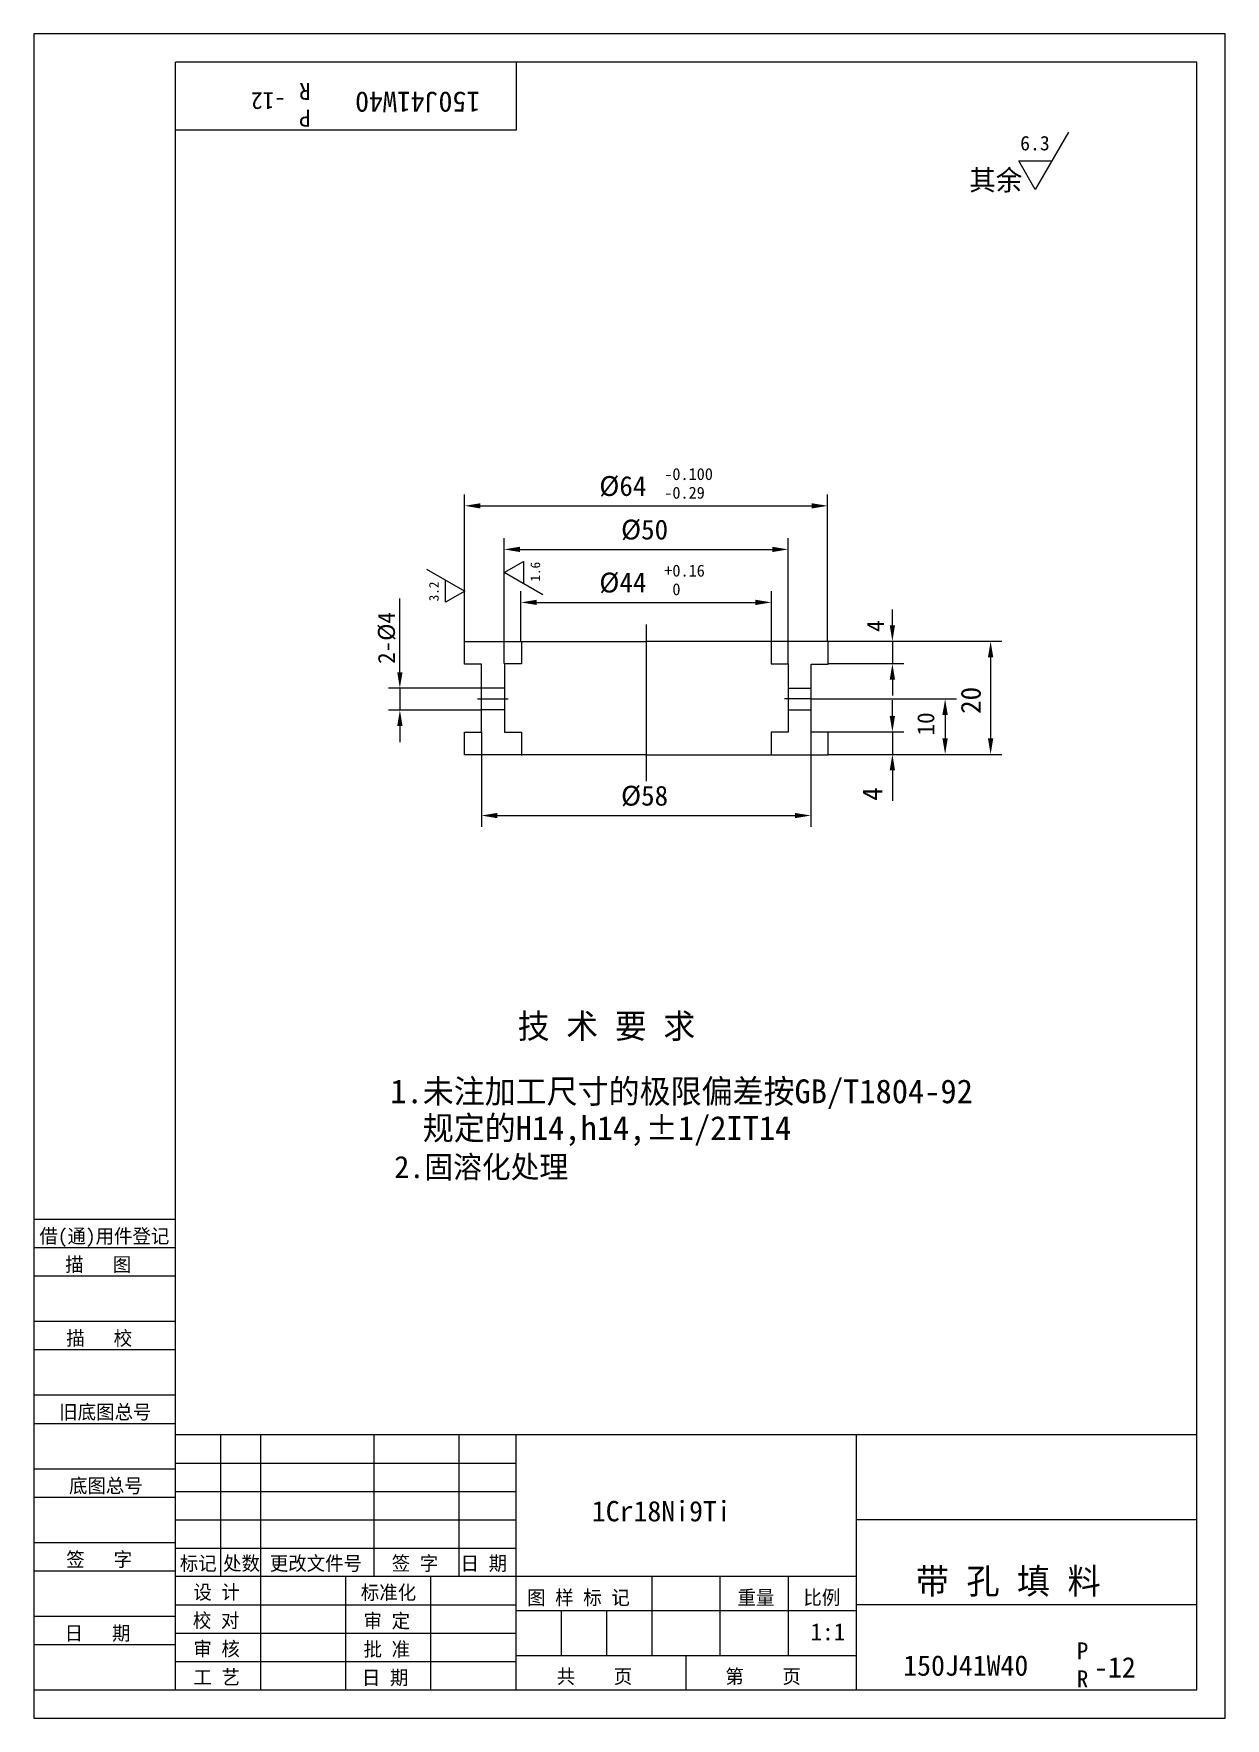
# Model space of a CAD drawing. Header units: metres. Extents: x 0 to 210, y 0 to 297.
import ezdxf

# ---------------------------------------------------------------- set-up
doc = ezdxf.new("R2010")
doc.units = ezdxf.units.M
for name, color, linetype in [('C', 6, 'Continuous'), ('D', 1, 'Continuous'), ('FL', 5, 'Continuous'), ('T', 7, 'Continuous'), ('TL', 4, 'Continuous')]:
    doc.layers.add(name, color=color, linetype=linetype)

# ---------------------------------------------------------------- blocks, each defined once
blk = doc.blocks.new('TUKUN4')
at = {"layer": 'FL'}
for p, q in [((0, 297), (0, 0)), ((210, 297), (0, 297)), ((210, 0), (210, 297)), ((0, 78), (25, 78)), ((0, 70), (25, 70)), ((0, 65), (25, 65)), ((0, 57), (25, 57)), ((0, 52), (25, 52)), ((33, 25), (33, 50)), ((40, 5), (40, 50)), ((60, 25), (60, 50)), ((75, 25), (75, 50)), ((25, 45), (85, 45)), ((0, 44), (25, 44)), ((0, 39), (25, 39)), ((25, 40), (85, 40)), ((25, 35), (85, 35)), ((0, 31), (25, 31)), ((25, 30), (85, 30)), ((0, 26), (25, 26)), ((70, 5), (70, 25)), ((0, 18), (25, 18)), ((25, 20), (85, 20)), ((25, 15), (85, 15)), ((0, 13), (25, 13)), ((25, 10), (85, 10)), ((0, 0), (210, 0))]:
    blk.add_line(p, q, dxfattribs=at)
at = {"layer": 'TL'}
for p, q in [((25, 5), (25, 292)), ((205, 292), (25, 292)), ((85, 292), (85, 280)), ((205, 5), (205, 292)), ((85, 280), (25, 280)), ((0, 88), (25, 88)), ((0, 83), (25, 83)), ((205, 50), (25, 50)), ((85, 5), (85, 50)), ((145, 5), (145, 50)), ((205, 35), (145, 35)), ((145, 25), (25, 25)), ((55, 5), (55, 25)), ((109, 11), (109, 25)), ((121, 11), (121, 25)), ((133, 11), (133, 25)), ((85, 19), (145, 19)), ((93, 11), (93, 19)), ((101, 11), (101, 19)), ((205, 20), (145, 20)), ((145, 11), (85, 11)), ((115, 5), (115, 11)), ((0, 5), (205, 5))]:
    blk.add_line(p, q, dxfattribs=at)
at = {"layer": 'T'}
for s, p in [('借(通)用件登记', (1, 83.76)), ('描   图', (5.56, 78.76)), ('描   校', (5.74, 65.76)), ('旧底图总号', (4.49, 52.76)), ('底图总号', (6.22, 39.76)), ('签   字', (5.74, 26.76)), ('标记', (25.75, 26.07)), ('处数', (33.38, 26.07)), ('更改文件号', (41.61, 26.07)), ('签 字', (63.1, 26.07)), ('日 期', (75.23, 26.07)), ('设 计', (28.14, 20.99)), ('标准化', (57.65, 20.93)), ('图 样 标 记', (86.95, 20.04)), ('重量', (124.03, 20.04)), ('比例', (135.64, 20.04)), ('校 对', (28.05, 15.99)), ('审 定', (58.13, 15.93)), ('日   期', (5.45, 13.76)), ('审 核', (28.14, 10.99)), ('批 准', (58.13, 10.93)), ('共    页', (92.18, 6.13)), ('第    页', (121.9, 6.13)), ('工 艺', (28.14, 5.99)), ('日 期', (57.84, 5.93))]:
    blk.add_text(s, height=2.5, dxfattribs=at).set_placement(p)

msp = doc.modelspace()

# ---------------------------------------------------------------- linework, layer by layer
at = {"layer": 'C'}
for p, q in [((107.94, 192.85), (107.94, 165.2)), ((78.23, 179.72), (83.6, 179.72)), ((136.96, 179.72), (132.33, 179.72))]:
    msp.add_line(p, q, dxfattribs=at)
at = {"layer": 'D'}
for p, q in [((182.38, 279.65), (176.52, 269.51)), ((173.6, 274.58), (179.45, 274.58)), ((176.52, 269.51), (173.6, 274.58)), ((75.94, 189.88), (75.94, 215.76)), ((139.92, 189.88), (139.92, 215.76)), ((78.74, 213.76), (137.12, 213.76)), ((82.89, 185.94), (82.89, 208.08)), ((132.95, 185.94), (132.95, 208.08)), ((85.69, 206.08), (130.15, 206.08)), ((69.22, 202.61), (75.98, 198.71)), ((82.94, 201.98), (86.32, 203.94)), ((89.7, 198.08), (82.94, 201.98)), ((86.32, 203.94), (86.32, 200.03)), ((72.6, 196.76), (72.6, 200.66)), ((64.53, 193.01), (64.53, 197.43)), ((75.98, 198.71), (72.6, 196.76)), ((85.86, 189.88), (85.86, 198.74)), ((88.66, 196.74), (127.2, 196.74)), ((130, 189.88), (130, 198.74)), ((151.33, 192.68), (151.33, 195.48)), ((64.53, 187.21), (64.53, 193.01)), ((64.53, 184.41), (64.53, 187.21)), ((139.92, 189.88), (153.33, 189.88)), ((151.33, 189.88), (151.33, 185.94)), ((153.33, 189.88), (170.64, 189.88)), ((139.92, 185.94), (153.33, 185.94)), ((168.64, 187.08), (168.64, 172.75)), ((78.88, 181.61), (62.53, 181.61)), ((64.53, 181.61), (64.53, 177.76)), ((151.33, 183.14), (151.33, 180.34)), ((136.96, 179.71), (162.62, 179.71)), ((151.33, 176.69), (151.33, 179.49)), ((78.88, 177.76), (62.53, 177.76)), ((160.62, 176.91), (160.62, 172.75)), ((64.53, 174.96), (64.53, 172.16)), ((78.89, 173.89), (78.89, 157.16)), ((136.96, 173.89), (136.96, 157.16)), ((139.92, 173.89), (153.33, 173.89)), ((151.33, 173.89), (151.33, 169.95)), ((64.53, 172.16), (64.53, 172.07)), ((139.92, 169.95), (153.33, 169.95)), ((153.33, 169.95), (162.62, 169.95)), ((162.62, 169.95), (170.64, 169.95)), ((151.33, 167.15), (151.33, 164.35)), ((151.33, 164.35), (151.33, 161.76)), ((81.69, 159.16), (134.16, 159.16))]:
    msp.add_line(p, q, dxfattribs=at)
for points in [[(78.74, 214.22), (78.74, 213.29), (75.94, 213.76)], [(137.12, 214.22), (137.12, 213.29), (139.92, 213.76)], [(85.69, 206.55), (85.69, 205.61), (82.89, 206.08)], [(130.15, 206.55), (130.15, 205.61), (132.95, 206.08)], [(88.66, 197.2), (88.66, 196.27), (85.86, 196.74)], [(127.2, 197.2), (127.2, 196.27), (130, 196.74)], [(150.86, 192.68), (151.79, 192.68), (151.33, 189.88)], [(168.17, 187.08), (169.11, 187.08), (168.64, 189.88)], [(64.07, 184.41), (65, 184.41), (64.53, 181.61)], [(150.86, 183.14), (151.79, 183.14), (151.33, 185.94)], [(160.15, 176.91), (161.09, 176.91), (160.62, 179.71)], [(64.07, 174.96), (65, 174.96), (64.53, 177.76)], [(150.86, 176.69), (151.79, 176.69), (151.33, 173.89)], [(160.15, 172.75), (161.09, 172.75), (160.62, 169.95)], [(168.17, 172.75), (169.11, 172.75), (168.64, 169.95)], [(150.86, 167.15), (151.79, 167.15), (151.33, 169.95)], [(81.69, 159.62), (81.69, 158.69), (78.89, 159.16)], [(134.16, 159.62), (134.16, 158.69), (136.96, 159.16)]]:
    msp.add_solid(points, dxfattribs=at)
at = {"layer": 'TL'}
for p, q in [((75.94, 189.87), (85.95, 189.87)), ((75.94, 185.87), (75.94, 189.87)), ((75.94, 189.87), (75.94, 189.87)), ((85.95, 189.87), (107.94, 189.87)), ((85.97, 189.88), (85.97, 185.88)), ((129.98, 189.87), (107.99, 189.87)), ((129.96, 189.88), (129.96, 185.88)), ((139.99, 189.87), (129.98, 189.87)), ((139.99, 185.87), (139.99, 189.87)), ((139.99, 189.87), (139.99, 189.87)), ((78.94, 185.87), (75.94, 185.87)), ((78.94, 181.59), (78.94, 185.87)), ((82.97, 185.88), (82.97, 181.59)), ((85.97, 185.88), (82.97, 185.88)), ((129.96, 185.88), (132.96, 185.88)), ((132.96, 185.88), (132.96, 181.59)), ((136.99, 181.59), (136.99, 185.87)), ((136.99, 185.87), (139.99, 185.87)), ((82.96, 181.63), (78.86, 181.63)), ((78.94, 177.81), (78.94, 181.59)), ((82.97, 181.59), (82.97, 177.81)), ((132.96, 181.59), (132.96, 177.81)), ((132.97, 181.63), (137.07, 181.63)), ((136.99, 177.81), (136.99, 181.59)), ((82.96, 177.82), (78.86, 177.82)), ((78.94, 173.87), (78.94, 177.81)), ((82.97, 177.81), (82.97, 173.88)), ((132.96, 177.81), (132.96, 173.88)), ((132.97, 177.82), (137.07, 177.82)), ((136.99, 173.87), (136.99, 177.81)), ((75.94, 173.87), (78.94, 173.87)), ((75.94, 169.87), (75.94, 173.87)), ((82.97, 173.88), (85.97, 173.88)), ((85.97, 173.88), (85.97, 169.77)), ((129.96, 173.88), (129.96, 169.77)), ((132.96, 173.88), (129.96, 173.88)), ((139.99, 173.87), (136.99, 173.87)), ((139.99, 169.87), (139.99, 173.87)), ((85.95, 169.87), (75.94, 169.87)), ((107.94, 169.87), (85.95, 169.87)), ((107.99, 169.87), (129.98, 169.87)), ((129.98, 169.87), (139.99, 169.87))]:
    msp.add_line(p, q, dxfattribs=at)

# ---------------------------------------------------------------- block references
at = {"layer": 'D'}
msp.add_blockref('TUKUN4', (0, 0), dxfattribs=at)

# ---------------------------------------------------------------- texts
for s, height, rotation, p in [('R', 3, 180, (48.81, 288.33)), ('-12', 3, 180, (44.44, 286.65)), ('150J41W40', 3.6, 180, (78.69, 286.75)), ('P', 3, 180, (48.81, 283.6)), ('1.6', 1.7, 90, (89.25, 200.41)), ('3.2', 1.7, 90, (71.37, 196.93)), ('2-%%c4', 3, 90, (63.66, 185.89)), ('4', 3, 90, (149.85, 191.54)), ('20', 3.5, 90, (166.89, 177.08)), ('10', 3, 90, (158.71, 173.27)), ('4', 3.5, 90, (149.58, 161.76))]:
    msp.add_text(s, height=height, rotation=rotation, dxfattribs=at).set_placement(p)
for s, height, p in [('6.3', 2.55, (173.85, 276.43)), ('其余', 3.6, (164.87, 269.39)), ('-0.100', 2.1, (111.13, 218.31)), ('%%c64', 3.5, (99.68, 215.51)), ('-0.29', 2.1, (111.13, 215.02)), ('%%c50', 3.5, (103.51, 207.83)), ('%%c44', 3.5, (99.68, 198.49)), ('+0.16', 2.1, (111.13, 201.29)), (' 0', 2.1, (111.13, 198)), ('%%c58', 3.5, (103.51, 160.91)), ('技 术 要 求', 4.32, (85.3, 119.89)), ('1.未注加工尺寸的极限偏差按GB/T1804-92', 4.2, (62.85, 108.44)), ('  规定的H14,h14,%%P1/2IT14', 4.2, (62.85, 101.97)), ('2.固溶化处理', 3.9, (63.54, 95.25)), ('1Cr18Ni9Ti', 3.6, (98.36, 34.72)), ('带 孔 填 料', 4.5, (155.46, 21.93)), ('1:1', 3, (136.9, 13.75)), ('P', 3, (183.82, 10.39)), ('150J41W40', 3.6, (153.24, 7.51)), ('-12', 3.6, (186.87, 7.19)), ('R', 3, (183.82, 5.45))]:
    msp.add_text(s, height=height, dxfattribs=at).set_placement(p)

doc.saveas('drawing.dxf')
